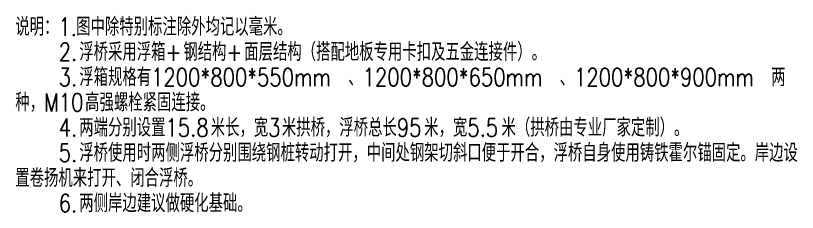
# Model space of a CAD drawing. Header units: millimetres. Extents: x -1471591 to 944464, y -468930 to 547002.
# Drawn here: x -837479 to -822249, y 98179 to 102002 of the extents above; entities that cross this region are included whole.
import ezdxf

# ---------------------------------------------------------------- set-up
doc = ezdxf.new("R2010")
doc.units = ezdxf.units.MM
doc.header["$LTSCALE"] = 10
doc.layers.add('PUB_TEXT', color=7, linetype='Continuous')
doc.styles.get("Standard").update_dxf_attribs({"font": 'simplex.shx', "width": 0.8, "bigfont": 'hztxt.shx'})

msp = doc.modelspace()

# ---------------------------------------------------------------- texts
at = {"layer": 'PUB_TEXT', "width": 0.8}
for s, p in [('说明：', (-837485.3, 101612)), ('1.', (-836645.3, 101612)), ('图中除特别标注除外均记以毫米。', (-836298.6, 101612)), ('2.', (-836638.7, 101122)), ('浮桥采用浮箱', (-836238.7, 101122)), ('钢结构', (-834212, 101122)), ('面层结构（搭配地板专用卡扣及五金连接件）。', (-833025.3, 101122)), ('+', (-834558.7, 101122)), ('+', (-833372, 101122)), ('3.', (-836638.7, 100632)), ('浮箱规格有', (-836238.7, 100632)), ('1200*800*550mm', (-834838.7, 100632)), ('1200*800*650mm', (-830718.7, 100632)), ('1200*800*900mm', (-826598.7, 100632)), ('两', (-822758.7, 100632)), ('、', (-830998.7, 100632)), ('、', (-826878.7, 100632)), ('种，', (-837485.3, 100142)), ('高强螺栓紧固连接。', (-836125.3, 100142)), ('M10', (-836925.3, 100142)), ('4.', (-836638.7, 99652)), ('两端分别设置', (-836238.7, 99652)), ('15.8', (-834558.7, 99652)), ('米长，宽', (-833678.7, 99652)), ('3', (-832558.7, 99652)), ('米拱桥，浮桥总长', (-832292, 99652)), ('95', (-830052, 99652)), ('米，宽', (-829518.7, 99652)), ('5.5', (-828678.7, 99652)), ('米（拱桥由专业厂家定制）。', (-828012, 99652)), ('5.', (-836638.7, 99162)), ('浮桥使用时两侧浮桥分别围绕钢桩转动打开，中间处钢架切斜口便于开合，浮桥自身使用铸铁霍尔锚固定。岸边设', (-836238.7, 99162)), ('置卷扬机来打开、闭合浮桥。', (-837485.3, 98672)), ('两侧岸边建议做硬化基础。', (-836238.7, 98182)), ('6.', (-836638.7, 98182))]:
    msp.add_text(s, height=350, dxfattribs=at).set_placement(p)

doc.saveas('drawing.dxf')
